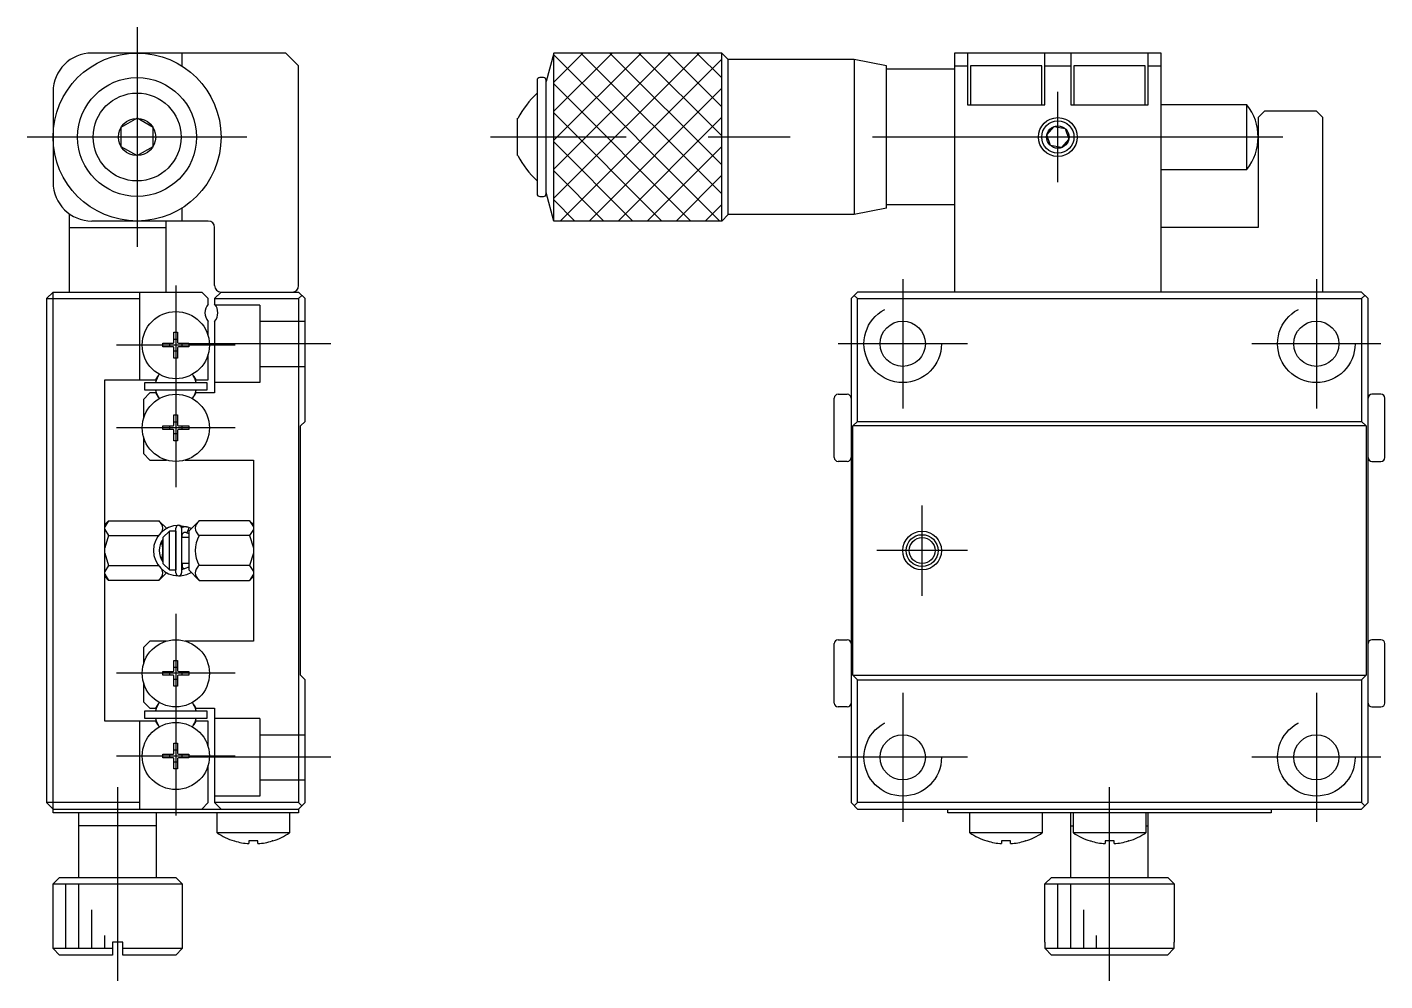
# Model space of a CAD drawing. Extents: x 1 to 245, y 0 to 170.
# Drawn here: x 140.2 to 245.2, y 61.2 to 135 of the extents above; entities that cross this region are included whole.
import ezdxf

# ---------------------------------------------------------------- set-up
doc = ezdxf.new("R2010")
doc.units = 0
doc.linetypes.add('CENTER', pattern=[50.8, 31.75, -6.35, 6.35, -6.35])
doc.linetypes.add('DASHED', pattern=[19.05, 12.7, -6.35])
doc.layers.get('0').update_dxf_attribs({"linetype": 'CONTINUOUS'})
doc.layers.add('CENTER', color=1, linetype='CENTER')

msp = doc.modelspace()

# ---------------------------------------------------------------- linework, layer by layer
at = {"color": 7, "linetype": 'CONTINUOUS'}
for p, q in [((160.17, 132.97), (145.17, 132.97)), ((152.17, 131.95), (152.17, 132.97)), ((161.17, 131.97), (160.17, 132.97)), ((180.91, 132.97), (180.32, 130.77)), ((193.91, 132.97), (180.91, 132.97)), ((180.91, 119.97), (180.91, 132.97)), ((194.41, 132.47), (193.91, 132.97)), ((193.91, 119.97), (193.91, 132.97)), ((204.16, 132.47), (194.41, 132.47)), ((194.41, 120.47), (194.41, 132.47)), ((206.66, 131.97), (204.16, 132.47)), ((204.16, 132.47), (204.16, 120.47)), ((227.91, 132.97), (211.91, 132.97)), ((211.91, 132.97), (211.91, 114.47)), ((212.91, 132.97), (212.91, 128.97)), ((218.91, 128.97), (218.91, 132.97)), ((220.91, 132.97), (220.91, 128.97)), ((226.91, 128.97), (226.91, 132.97)), ((227.91, 114.47), (227.91, 132.97)), ((161.17, 114.97), (161.17, 131.97)), ((206.66, 120.97), (206.66, 131.97)), ((211.91, 131.72), (206.66, 131.72)), ((211.91, 131.97), (212.91, 131.97)), ((218.66, 131.97), (213.16, 131.97)), ((213.16, 131.97), (213.16, 128.97)), ((218.66, 128.97), (218.66, 131.97)), ((218.91, 131.97), (220.91, 131.97)), ((226.66, 131.97), (221.16, 131.97)), ((221.16, 131.97), (221.16, 128.97)), ((226.66, 128.97), (226.66, 131.97)), ((226.91, 131.97), (227.91, 131.97)), ((179.62, 130.87), (179.62, 122.07)), ((180.12, 131.07), (179.82, 131.07)), ((180.32, 122.07), (180.32, 130.87)), ((142.17, 129.97), (142.17, 122.97)), ((212.91, 128.97), (218.91, 128.97)), ((220.91, 128.97), (226.91, 128.97)), ((234.53, 128.97), (227.91, 128.97)), ((234.53, 123.97), (234.53, 128.97)), ((235.91, 128.47), (235.41, 127.97)), ((239.91, 128.47), (235.91, 128.47)), ((240.41, 127.97), (239.91, 128.47)), ((148.67, 127.92), (147.42, 127.2)), ((147.42, 127.2), (147.42, 125.75)), ((149.92, 127.2), (148.67, 127.92)), ((149.92, 125.75), (149.92, 127.2)), ((178.11, 125.03), (178.11, 127.92)), ((219.06, 126.64), (219.63, 127.29)), ((219.63, 127.29), (220.48, 127.12)), ((220.48, 127.12), (220.76, 126.3)), ((235.41, 127.97), (235.41, 119.47)), ((240.41, 114.47), (240.41, 127.97)), ((219.34, 125.82), (219.06, 126.64)), ((220.76, 126.3), (220.19, 125.65)), ((147.42, 125.75), (148.67, 125.03)), ((148.67, 125.03), (149.92, 125.75)), ((220.19, 125.65), (219.34, 125.82)), ((227.91, 123.97), (234.53, 123.97)), ((179.82, 121.87), (180.12, 121.87)), ((180.91, 119.97), (180.32, 122.17)), ((152.17, 119.97), (152.17, 121)), ((206.66, 120.97), (204.16, 120.47)), ((211.91, 121.22), (206.66, 121.22)), ((143.42, 120.54), (143.42, 114.47)), ((154.17, 119.97), (145.17, 119.97)), ((150.92, 114.47), (150.92, 119.97)), ((193.91, 119.97), (180.91, 119.97)), ((194.41, 120.47), (193.91, 119.97)), ((204.16, 120.47), (194.41, 120.47)), ((143.42, 119.47), (150.92, 119.47)), ((154.67, 114.97), (154.67, 119.47)), ((235.41, 119.47), (227.91, 119.47)), ((142.17, 114.47), (141.67, 113.97)), ((141.67, 113.97), (141.67, 74.97)), ((141.67, 113.97), (148.87, 113.97)), ((142.17, 114.47), (153.67, 114.47)), ((142.17, 74.47), (142.17, 114.47)), ((148.87, 114.47), (148.87, 107.67)), ((154.17, 113.97), (153.67, 114.47)), ((154.17, 113.53), (154.17, 113.97)), ((155.17, 114.47), (154.67, 113.97)), ((154.67, 113.97), (154.67, 113.53)), ((154.67, 113.97), (161.17, 113.97)), ((155.17, 114.47), (161.17, 114.47)), ((161.17, 114.47), (161.67, 113.97)), ((161.17, 113.97), (161.42, 114.22)), ((161.17, 113.97), (161.17, 74.97)), ((161.67, 104.47), (161.67, 113.97)), ((204.41, 114.47), (203.91, 113.97)), ((203.91, 113.97), (203.91, 74.97)), ((204.41, 113.97), (204.16, 114.22)), ((243.41, 114.47), (204.41, 114.47)), ((204.41, 104.47), (204.41, 113.97)), ((204.41, 113.97), (243.41, 113.97)), ((243.91, 113.97), (243.41, 114.47)), ((243.41, 113.97), (243.66, 114.22)), ((243.41, 113.97), (243.41, 104.47)), ((243.91, 74.97), (243.91, 113.97)), ((151.52, 111.37), (151.81, 111.37)), ((151.52, 110.58), (151.52, 111.37)), ((151.81, 111.37), (151.81, 110.58)), ((154.17, 111.09), (154.17, 112.21)), ((154.67, 112.21), (154.67, 106.67)), ((150.67, 110.23), (150.67, 110.52)), ((150.67, 110.52), (151.46, 110.52)), ((151.2, 110.23), (151.2, 110.52)), ((151.52, 110.84), (151.81, 110.84)), ((151.87, 110.52), (152.67, 110.52)), ((152.14, 110.52), (152.14, 110.23)), ((152.67, 110.52), (152.67, 110.23)), ((151.46, 110.23), (150.67, 110.23)), ((151.52, 109.37), (151.52, 110.17)), ((151.81, 109.9), (151.52, 109.9)), ((151.81, 109.37), (151.52, 109.37)), ((151.81, 110.17), (151.81, 109.37)), ((152.67, 110.23), (151.87, 110.23)), ((154.17, 107.67), (154.17, 109.66)), ((146.17, 81.27), (146.17, 107.67)), ((146.17, 107.67), (150.12, 107.67)), ((149.27, 107.47), (154.07, 107.47)), ((149.27, 106.87), (149.27, 107.47)), ((150.12, 107.67), (150.27, 107.93)), ((153.07, 107.93), (153.22, 107.67)), ((153.22, 107.67), (154.17, 107.67)), ((154.07, 107.47), (154.07, 106.87)), ((149.67, 106.67), (149.17, 106.17)), ((149.17, 106.17), (149.17, 104.69)), ((154.07, 106.87), (149.27, 106.87)), ((150.12, 106.67), (149.67, 106.67)), ((150.33, 106.31), (150.12, 106.67)), ((153.22, 106.67), (153.09, 106.45)), ((154.67, 106.67), (153.22, 106.67)), ((202.61, 101.67), (202.61, 106.27)), ((202.91, 106.57), (203.61, 106.57)), ((244.91, 106.57), (244.21, 106.57)), ((245.21, 101.67), (245.21, 106.27)), ((150.67, 103.83), (150.67, 104.12)), ((150.67, 104.12), (151.46, 104.12)), ((151.2, 103.83), (151.2, 104.12)), ((151.52, 104.97), (151.81, 104.97)), ((151.52, 104.18), (151.52, 104.97)), ((151.52, 104.44), (151.81, 104.44)), ((151.81, 104.97), (151.81, 104.18)), ((151.87, 104.12), (152.67, 104.12)), ((152.14, 104.12), (152.14, 103.83)), ((152.67, 104.12), (152.67, 103.83)), ((161.32, 104.12), (161.67, 104.47)), ((161.32, 84.82), (161.32, 104.12)), ((204.06, 104.12), (204.41, 104.47)), ((243.76, 104.12), (204.06, 104.12)), ((204.06, 84.82), (204.06, 104.12)), ((204.41, 104.47), (243.41, 104.47)), ((243.41, 104.47), (243.76, 104.12)), ((243.76, 104.12), (243.76, 84.82)), ((149.17, 103.26), (149.17, 101.97)), ((151.46, 103.83), (150.67, 103.83)), ((151.52, 102.97), (151.52, 103.77)), ((151.81, 103.5), (151.52, 103.5)), ((151.81, 102.97), (151.52, 102.97)), ((151.81, 103.77), (151.81, 102.97)), ((152.67, 103.83), (151.87, 103.83)), ((149.17, 101.97), (149.67, 101.47)), ((149.67, 101.47), (150.95, 101.47)), ((152.38, 101.47), (157.67, 101.47)), ((157.67, 101.47), (157.67, 87.47)), ((203.61, 101.37), (202.91, 101.37)), ((244.21, 101.37), (244.91, 101.37)), ((146.17, 96.48), (146.47, 96.78)), ((146.47, 96.78), (146.17, 96.3)), ((146.47, 96.78), (150.36, 96.78)), ((150.36, 96.78), (150.96, 96.18)), ((153.48, 96.78), (152.67, 95.97)), ((157.37, 96.78), (153.48, 96.78)), ((157.67, 96.48), (157.37, 96.78)), ((157.37, 96.78), (157.67, 96.3)), ((146.17, 96.11), (146.47, 95.63)), ((146.47, 95.63), (146.17, 94.67)), ((146.47, 95.63), (150.32, 95.63)), ((151.17, 95.97), (150.67, 95.47)), ((151.67, 95.97), (151.17, 95.97)), ((151.17, 92.97), (151.17, 95.97)), ((151.67, 92.75), (151.67, 96.2)), ((151.67, 95.97), (151.67, 92.97)), ((151.93, 96.42), (152.44, 96.32)), ((152.11, 96.26), (152.12, 96.27)), ((152.12, 96.27), (152.15, 96.28)), ((152.12, 96.2), (152.12, 92.75)), ((152.15, 96.28), (152.18, 96.29)), ((152.17, 95.47), (152.17, 95.76)), ((152.18, 96.29), (152.22, 96.3)), ((152.22, 96.3), (152.25, 96.31)), ((152.25, 96.31), (152.29, 96.31)), ((152.29, 96.31), (152.32, 96.32)), ((152.32, 96.32), (152.36, 96.32)), ((152.36, 96.32), (152.4, 96.32)), ((152.4, 96.32), (152.43, 96.32)), ((152.43, 96.32), (152.47, 96.32)), ((152.47, 96.32), (152.5, 96.31)), ((152.5, 95.85), (152.49, 95.85)), ((152.67, 95.76), (152.49, 95.85)), ((152.5, 96.31), (152.54, 96.3)), ((152.51, 95.86), (152.5, 95.85)), ((152.5, 95.85), (152.5, 95.85)), ((152.52, 95.87), (152.51, 95.86)), ((152.51, 95.86), (152.51, 95.86)), ((152.53, 95.89), (152.52, 95.88)), ((152.52, 95.88), (152.52, 95.87)), ((152.54, 95.9), (152.53, 95.89)), ((152.54, 96.3), (152.57, 96.3)), ((152.55, 95.91), (152.54, 95.91)), ((152.54, 95.91), (152.54, 95.9)), ((152.57, 95.96), (152.55, 95.93)), ((152.55, 95.93), (152.55, 95.91)), ((152.57, 96.3), (152.64, 96.27)), ((152.59, 95.99), (152.57, 95.96)), ((152.6, 96.02), (152.59, 95.99)), ((152.62, 96.06), (152.6, 96.02)), ((152.63, 96.09), (152.62, 96.06)), ((152.64, 96.13), (152.63, 96.09)), ((152.64, 96.27), (152.67, 96.26)), ((152.66, 96.16), (152.64, 96.13)), ((152.67, 96.2), (152.66, 96.19)), ((152.66, 96.19), (152.66, 96.17)), ((152.66, 96.17), (152.66, 96.16)), ((152.67, 96.26), (152.67, 96.26)), ((152.67, 96.26), (152.67, 96.26)), ((152.67, 96.26), (152.68, 96.25)), ((152.86, 96.17), (152.67, 96.26)), ((152.68, 96.23), (152.67, 96.22)), ((152.67, 96.22), (152.67, 96.21)), ((152.67, 96.21), (152.67, 96.2)), ((152.67, 95.97), (152.67, 92.97)), ((152.68, 96.25), (152.68, 96.25)), ((152.68, 96.25), (152.68, 96.24)), ((152.68, 96.24), (152.68, 96.23)), ((157.37, 95.63), (153.48, 95.63)), ((157.67, 96.11), (157.37, 95.63)), ((157.37, 95.63), (157.67, 94.67)), ((150.67, 95.47), (150.67, 93.47)), ((152.67, 95.47), (152.12, 95.47)), ((146.17, 94.28), (146.47, 93.32)), ((157.67, 94.28), (157.37, 93.32)), ((146.47, 93.32), (146.17, 92.84)), ((146.17, 92.64), (146.47, 92.16)), ((146.47, 92.16), (146.17, 92.46)), ((146.47, 93.32), (150.32, 93.32)), ((150.96, 92.76), (150.36, 92.16)), ((150.67, 93.47), (151.17, 92.97)), ((151.17, 92.97), (151.67, 92.97)), ((152.67, 93.47), (152.12, 93.47)), ((152.67, 93.19), (152.12, 92.99)), ((152.17, 93.47), (152.17, 93.19)), ((152.67, 92.97), (153.48, 92.16)), ((157.37, 93.32), (153.48, 93.32)), ((157.37, 93.32), (157.67, 92.84)), ((157.67, 92.64), (157.37, 92.16)), ((157.37, 92.16), (157.67, 92.46)), ((150.36, 92.16), (146.47, 92.16)), ((153.48, 92.16), (157.37, 92.16)), ((149.67, 87.47), (149.17, 86.97)), ((150.95, 87.47), (149.67, 87.47)), ((157.67, 87.47), (152.38, 87.47)), ((202.61, 82.67), (202.61, 87.27)), ((202.91, 87.57), (203.61, 87.57)), ((244.91, 87.57), (244.21, 87.57)), ((245.21, 82.67), (245.21, 87.27)), ((149.17, 86.97), (149.17, 85.69)), ((150.67, 84.83), (150.67, 85.12)), ((150.67, 85.12), (151.46, 85.12)), ((151.2, 84.83), (151.2, 85.12)), ((151.52, 85.97), (151.81, 85.97)), ((151.52, 85.18), (151.52, 85.97)), ((151.52, 85.44), (151.81, 85.44)), ((151.81, 85.97), (151.81, 85.18)), ((151.87, 85.12), (152.67, 85.12)), ((152.14, 85.12), (152.14, 84.83)), ((152.67, 85.12), (152.67, 84.83)), ((149.17, 84.26), (149.17, 82.77)), ((151.46, 84.83), (150.67, 84.83)), ((151.52, 83.97), (151.52, 84.77)), ((151.81, 84.5), (151.52, 84.5)), ((151.81, 84.77), (151.81, 83.97)), ((152.67, 84.83), (151.87, 84.83)), ((161.67, 84.47), (161.32, 84.82)), ((161.67, 74.97), (161.67, 84.47)), ((204.06, 84.82), (243.76, 84.82)), ((204.41, 84.47), (204.06, 84.82)), ((204.41, 84.47), (243.41, 84.47)), ((204.41, 74.97), (204.41, 84.47)), ((243.76, 84.82), (243.41, 84.47)), ((243.41, 84.47), (243.41, 74.97)), ((151.81, 83.97), (151.52, 83.97)), ((149.17, 82.77), (149.67, 82.27)), ((149.27, 82.07), (154.07, 82.07)), ((149.27, 81.47), (149.27, 82.07)), ((149.67, 82.27), (150.12, 82.27)), ((150.12, 82.27), (150.29, 82.57)), ((153.09, 82.5), (153.22, 82.27)), ((153.22, 82.27), (154.67, 82.27)), ((154.07, 82.07), (154.07, 81.47)), ((154.67, 82.27), (154.67, 74.97)), ((203.61, 82.37), (202.91, 82.37)), ((244.21, 82.37), (244.91, 82.37)), ((150.12, 81.27), (146.17, 81.27)), ((148.87, 81.27), (148.87, 74.47)), ((154.07, 81.47), (149.27, 81.47)), ((150.27, 81.01), (150.12, 81.27)), ((153.22, 81.27), (153.07, 81.01)), ((154.17, 81.27), (153.22, 81.27)), ((154.17, 79.29), (154.17, 81.27)), ((151.52, 79.57), (151.81, 79.57)), ((151.52, 78.78), (151.52, 79.57)), ((151.52, 79.04), (151.81, 79.04)), ((151.81, 79.57), (151.81, 78.78)), ((150.67, 78.43), (150.67, 78.72)), ((150.67, 78.72), (151.46, 78.72)), ((151.46, 78.43), (150.67, 78.43)), ((151.2, 78.43), (151.2, 78.72)), ((151.52, 77.57), (151.52, 78.37)), ((151.81, 78.1), (151.52, 78.1)), ((151.81, 78.37), (151.81, 77.57)), ((151.87, 78.72), (152.67, 78.72)), ((152.67, 78.43), (151.87, 78.43)), ((152.14, 78.72), (152.14, 78.43)), ((152.67, 78.72), (152.67, 78.43)), ((154.17, 74.97), (154.17, 77.86)), ((151.81, 77.57), (151.52, 77.57)), ((141.67, 74.97), (142.17, 74.47)), ((148.87, 74.97), (141.67, 74.97)), ((154.17, 74.97), (153.67, 74.47)), ((154.67, 74.97), (155.17, 74.47)), ((161.17, 74.97), (154.67, 74.97)), ((161.17, 74.47), (161.67, 74.97)), ((161.17, 74.97), (161.42, 74.72)), ((203.91, 74.97), (204.41, 74.47)), ((204.41, 74.97), (204.16, 74.72)), ((243.41, 74.97), (204.41, 74.97)), ((243.41, 74.97), (243.66, 74.72)), ((243.41, 74.47), (243.91, 74.97)), ((142.17, 74.17), (142.17, 74.47)), ((142.17, 74.47), (161.17, 74.47)), ((161.17, 74.17), (142.17, 74.17)), ((144.17, 69.17), (144.17, 74.17)), ((150.17, 69.17), (150.17, 74.17)), ((154.87, 72.63), (154.87, 74.17)), ((160.47, 74.17), (160.47, 72.63)), ((161.17, 74.47), (161.17, 74.17)), ((204.41, 74.47), (243.41, 74.47)), ((211.41, 74.17), (211.41, 74.47)), ((236.41, 74.17), (211.41, 74.17)), ((213.11, 72.63), (213.11, 74.17)), ((218.71, 74.17), (218.71, 72.63)), ((220.91, 69.17), (220.91, 74.17)), ((221.11, 72.63), (221.11, 74.17)), ((226.71, 74.17), (226.71, 72.63)), ((226.91, 69.17), (226.91, 74.17)), ((236.41, 74.47), (236.41, 74.17)), ((150.17, 73.17), (144.17, 73.17)), ((160.47, 72.63), (154.87, 72.63)), ((218.71, 72.63), (213.11, 72.63)), ((220.91, 73.17), (221.11, 73.17)), ((226.71, 72.63), (221.11, 72.63)), ((226.71, 73.17), (226.91, 73.17)), ((156.17, 72), (156.21, 72)), ((158.02, 72), (157.32, 72)), ((157.32, 72), (157.32, 71.8)), ((158.02, 71.8), (158.02, 72)), ((159.17, 72), (159.12, 72)), ((214.41, 72), (214.45, 72)), ((216.26, 72), (215.56, 72)), ((215.56, 72), (215.56, 71.8)), ((216.26, 71.8), (216.26, 72)), ((217.41, 72), (217.37, 72)), ((222.41, 72), (222.45, 72)), ((224.26, 72), (223.56, 72)), ((223.56, 72), (223.56, 71.8)), ((224.26, 71.8), (224.26, 72)), ((225.41, 72), (225.37, 72)), ((142.17, 68.67), (142.67, 69.17)), ((142.17, 68.67), (152.17, 68.67)), ((142.17, 63.67), (142.17, 68.67)), ((142.67, 69.17), (151.67, 69.17)), ((151.67, 69.17), (152.17, 68.67)), ((152.17, 68.67), (152.17, 63.67)), ((218.91, 68.67), (219.41, 69.17)), ((218.91, 68.67), (228.91, 68.67)), ((218.91, 64.17), (218.91, 68.67)), ((219.41, 69.17), (228.41, 69.17)), ((228.41, 69.17), (228.91, 68.67)), ((228.91, 68.67), (228.91, 64.17)), ((147.57, 64.17), (146.77, 64.17)), ((146.77, 64.17), (146.77, 63.17)), ((147.57, 63.17), (147.57, 64.17)), ((218.93, 64.17), (218.91, 64.17)), ((218.93, 63.67), (218.93, 64.17)), ((228.91, 64.17), (228.89, 64.17)), ((228.89, 64.17), (228.89, 63.67)), ((146.77, 63.67), (142.17, 63.67)), ((142.67, 63.17), (142.17, 63.67)), ((146.77, 63.17), (142.67, 63.17)), ((152.17, 63.67), (147.57, 63.67)), ((151.67, 63.17), (147.57, 63.17)), ((152.17, 63.67), (151.67, 63.17)), ((228.89, 63.67), (218.93, 63.67)), ((219.43, 63.17), (218.93, 63.67)), ((228.39, 63.17), (219.43, 63.17)), ((228.89, 63.67), (228.39, 63.17))]:
    msp.add_line(p, q, dxfattribs=at)
at = {"color": 3, "linetype": 'CONTINUOUS'}
for p, q in [((180.91, 132.96), (180.93, 132.97)), ((180.91, 130.71), (183.17, 132.97)), ((180.91, 128.47), (185.42, 132.97)), ((180.91, 126.22), (187.66, 132.97)), ((180.91, 123.98), (189.91, 132.97)), ((180.91, 121.73), (192.15, 132.97)), ((193.77, 119.97), (180.91, 132.83)), ((181.4, 119.97), (193.91, 132.49)), ((193.91, 122.08), (183.01, 132.97)), ((193.91, 124.32), (185.26, 132.97)), ((193.91, 126.57), (187.5, 132.97)), ((193.91, 128.81), (189.75, 132.97)), ((193.91, 131.06), (191.99, 132.97)), ((191.52, 119.97), (180.91, 130.59)), ((183.64, 119.97), (193.91, 130.24)), ((189.28, 119.97), (180.91, 128.34)), ((185.89, 119.97), (193.91, 128)), ((187.03, 119.97), (180.91, 126.1)), ((188.13, 119.97), (193.91, 125.75)), ((184.79, 119.97), (180.91, 123.85)), ((190.38, 119.97), (193.91, 123.51)), ((182.54, 119.97), (180.91, 121.61)), ((192.62, 119.97), (193.91, 121.26)), ((143.17, 63.67), (143.17, 68.67)), ((144.17, 63.67), (144.17, 68.67)), ((219.91, 63.67), (219.91, 68.67)), ((220.91, 63.67), (220.91, 68.67)), ((145.17, 63.67), (145.17, 66.67)), ((221.91, 63.67), (221.91, 66.67)), ((146.17, 63.67), (146.17, 64.67)), ((222.91, 63.67), (222.91, 64.67))]:
    msp.add_line(p, q, dxfattribs=at)
at = {"color": 3, "linetype": 'DASHED'}
for p, q in [((158.17, 113.47), (154.72, 113.47)), ((158.17, 113.47), (158.17, 107.47)), ((158.17, 112.22), (161.67, 112.22)), ((158.17, 108.72), (161.67, 108.72)), ((158.17, 107.47), (154.67, 107.47)), ((158.17, 81.47), (154.67, 81.47)), ((158.17, 81.47), (158.17, 75.47)), ((158.17, 80.22), (161.67, 80.22)), ((158.17, 76.72), (161.67, 76.72)), ((158.17, 75.47), (154.67, 75.47))]:
    msp.add_line(p, q, dxfattribs=at)
at = {"color": 7, "linetype": 'CONTINUOUS'}
for centre, radius in [((148.67, 126.47), 6.5), ((148.67, 126.47), 4.6), ((148.67, 126.47), 3.4), ((148.67, 126.47), 1.44), ((219.91, 126.47), 1.5), ((219.91, 126.47), 1.25), ((219.91, 126.47), 0.866), ((151.67, 110.37), 2.6), ((207.91, 110.47), 1.75), ((239.91, 110.47), 1.75), ((151.67, 103.97), 2.6), ((209.41, 94.47), 1.23), ((209.41, 94.47), 1), ((151.67, 84.97), 2.6), ((151.67, 78.57), 2.6), ((207.91, 78.47), 1.75), ((239.91, 78.47), 1.75)]:
    msp.add_circle(centre, radius, dxfattribs=at)
at = {"color": 3, "linetype": 'DASHED'}
for centre in [(207.91, 110.47), (239.91, 110.47), (207.91, 78.47), (239.91, 78.47)]:
    msp.add_circle(centre, 3, dxfattribs=at)
at = {"color": 3, "linetype": 'CONTINUOUS'}
msp.add_circle((209.41, 94.47), 1.5, dxfattribs=at)
at = {"color": 7, "linetype": 'CONTINUOUS'}
for centre, radius, start, end in [((145.17, 129.97), 3, 90, 180), ((179.82, 130.87), 0.2, 90, 180), ((180.12, 130.87), 0.2, 0, 90), ((185.01, 124.15), 7.85, 133.2792, 151.3848), ((231.41, 126.47), 4, 321.3178, 38.6822), ((185.01, 128.79), 7.85, 208.6152, 226.7208), ((145.17, 122.97), 3, 180, 270), ((179.82, 122.07), 0.2, 180, 270), ((180.12, 122.07), 0.2, 270, 0), ((154.17, 119.47), 0.5, 0, 90), ((155.17, 114.97), 0.5, 180, 270), ((160.67, 114.97), 0.5, 270, 0), ((154.92, 112.87), 1, 138.5904, 221.4096), ((153.92, 112.87), 1, 318.5904, 41.4096), ((151.46, 110.58), 0.06, 270, 0), ((151.87, 110.58), 0.06, 180, 270), ((151.46, 110.17), 0.06, 360, 90), ((151.87, 110.17), 0.06, 90, 180), ((151.67, 107.17), 1.59, 143.8028, 169.1069), ((151.78, 107.06), 1.75, 142.9939, 151.3786), ((151.55, 107.06), 1.75, 28.6214, 37.0061), ((151.67, 107.17), 1.59, 10.8931, 36.1972), ((151.67, 107.17), 1.59, 190.8931, 216.1972), ((151.78, 107.29), 1.75, 208.6214, 217.0061), ((151.67, 107.17), 1.59, 323.8028, 349.1069), ((151.55, 107.29), 1.75, 322.9939, 331.3786), ((202.91, 106.27), 0.3, 90, 180), ((203.61, 106.27), 0.3, 0, 90), ((244.21, 106.27), 0.3, 90, 180), ((244.91, 106.27), 0.3, 360, 90), ((151.46, 104.18), 0.06, 270, 0), ((151.87, 104.18), 0.06, 180, 270), ((151.46, 103.77), 0.06, 360, 90), ((151.87, 103.77), 0.06, 90, 180), ((202.91, 101.67), 0.3, 180, 270), ((203.61, 101.67), 0.3, 270, 360), ((244.21, 101.67), 0.3, 180, 270), ((244.91, 101.67), 0.3, 270, 0), ((149.33, 95.74), 1.46, 30.8801, 44.6127), ((154.5, 95.74), 1.46, 135.3873, 149.1199), ((151.89, 94.47), 1.95, 90.7433, 269.2229), ((150.11, 96.2), 0.554, 329.0926, 31.283), ((151.89, 96.2), 0.225, 360, 180), ((152.39, 95.6), 0.271, 66.8141, 180.7729), ((153.72, 96.2), 0.554, 148.717, 210.9074), ((155.48, 94.47), 2.31, 150.0163, 209.9837), ((154.45, 96.63), 1.4, 210.5297, 225.8349), ((151.89, 94.47), 1.5, 144.7293, 215.2707), ((148.35, 94.47), 2.31, 342.5642, 17.4237), ((149.33, 93.21), 1.46, 315.3886, 329.1199), ((150.11, 92.74), 0.554, 328.717, 30.9384), ((151.89, 92.75), 0.225, 180, 360), ((151.89, 94.47), 1.95, 270.7814, 299.7569), ((152.39, 93.35), 0.274, 179.6299, 264.6503), ((153.72, 92.74), 0.554, 149.0926, 211.283), ((154.45, 92.32), 1.4, 134.1651, 149.4703), ((154.5, 93.21), 1.46, 210.8801, 224.6139), ((154.5, 93.21), 1.46, 225.3861, 225.3873), ((202.91, 87.27), 0.3, 90, 180), ((203.61, 87.27), 0.3, 0, 90), ((244.21, 87.27), 0.3, 90, 180), ((244.91, 87.27), 0.3, 360, 90), ((151.46, 85.18), 0.06, 270, 0), ((151.87, 85.18), 0.06, 180, 270), ((151.46, 84.77), 0.06, 360, 90), ((151.87, 84.77), 0.06, 90, 180), ((151.67, 81.77), 1.59, 143.8028, 169.1069), ((151.78, 81.66), 1.75, 142.9939, 151.3786), ((151.55, 81.66), 1.75, 28.6214, 37.0061), ((151.67, 81.77), 1.59, 10.8931, 36.1972), ((202.91, 82.67), 0.3, 180, 270), ((203.61, 82.67), 0.3, 270, 0), ((244.21, 82.67), 0.3, 180, 270), ((244.91, 82.67), 0.3, 270, 0), ((151.67, 81.77), 1.59, 190.8931, 216.1972), ((151.78, 81.89), 1.75, 208.6214, 217.0061), ((151.67, 81.77), 1.59, 323.8028, 349.1069), ((151.55, 81.89), 1.75, 322.9939, 331.3786), ((151.46, 78.78), 0.06, 270, 0), ((151.46, 78.37), 0.06, 360, 90), ((151.87, 78.78), 0.06, 180, 270), ((151.87, 78.37), 0.06, 90, 180), ((157.67, 76.77), 5, 235.9442, 252.5424), ((157.67, 76.77), 5, 287.4576, 304.0558), ((215.91, 76.77), 5, 235.9442, 252.5424), ((215.91, 76.77), 5, 287.4576, 304.0558), ((223.91, 76.77), 5, 235.9442, 252.5424), ((223.91, 76.77), 5, 287.4576, 304.0558), ((157.67, 76.77), 4.99, 252.9961, 265.9761), ((157.67, 76.77), 4.99, 274.0239, 287.0039), ((215.91, 76.77), 4.99, 252.9961, 265.9761), ((215.91, 76.77), 4.99, 274.0239, 287.0039), ((223.91, 76.77), 4.99, 252.9961, 265.9761), ((223.91, 76.77), 4.99, 274.0239, 287.0039)]:
    msp.add_arc(centre, radius, start, end, dxfattribs=at)
at = {"layer": 'CENTER', "color": 1, "linetype": 'CENTER'}
for p, q in [((148.67, 134.97), (148.67, 117.97)), ((219.91, 122.97), (219.91, 129.97)), ((157.17, 126.47), (140.17, 126.47)), ((237.31, 126.47), (176.02, 126.47)), ((151.67, 114.97), (151.67, 99.37)), ((207.91, 115.47), (207.91, 105.47)), ((239.91, 115.47), (239.91, 105.47)), ((156.27, 110.37), (147.07, 110.37)), ((163.67, 110.47), (152.67, 110.47)), ((212.91, 110.47), (202.91, 110.47)), ((244.91, 110.47), (234.91, 110.47)), ((156.27, 103.97), (147.07, 103.97)), ((209.41, 90.97), (209.41, 97.97)), ((212.91, 94.47), (205.91, 94.47)), ((151.67, 89.57), (151.67, 73.97)), ((156.27, 84.97), (147.07, 84.97)), ((207.91, 83.47), (207.91, 73.47)), ((239.91, 83.47), (239.91, 73.47)), ((156.27, 78.57), (147.07, 78.57)), ((163.67, 78.47), (152.67, 78.47)), ((212.91, 78.47), (202.91, 78.47)), ((244.91, 78.47), (234.91, 78.47)), ((147.17, 61.17), (147.17, 76.17)), ((223.91, 61.17), (223.91, 76.17))]:
    msp.add_line(p, q, dxfattribs=at)

doc.saveas('drawing.dxf')
